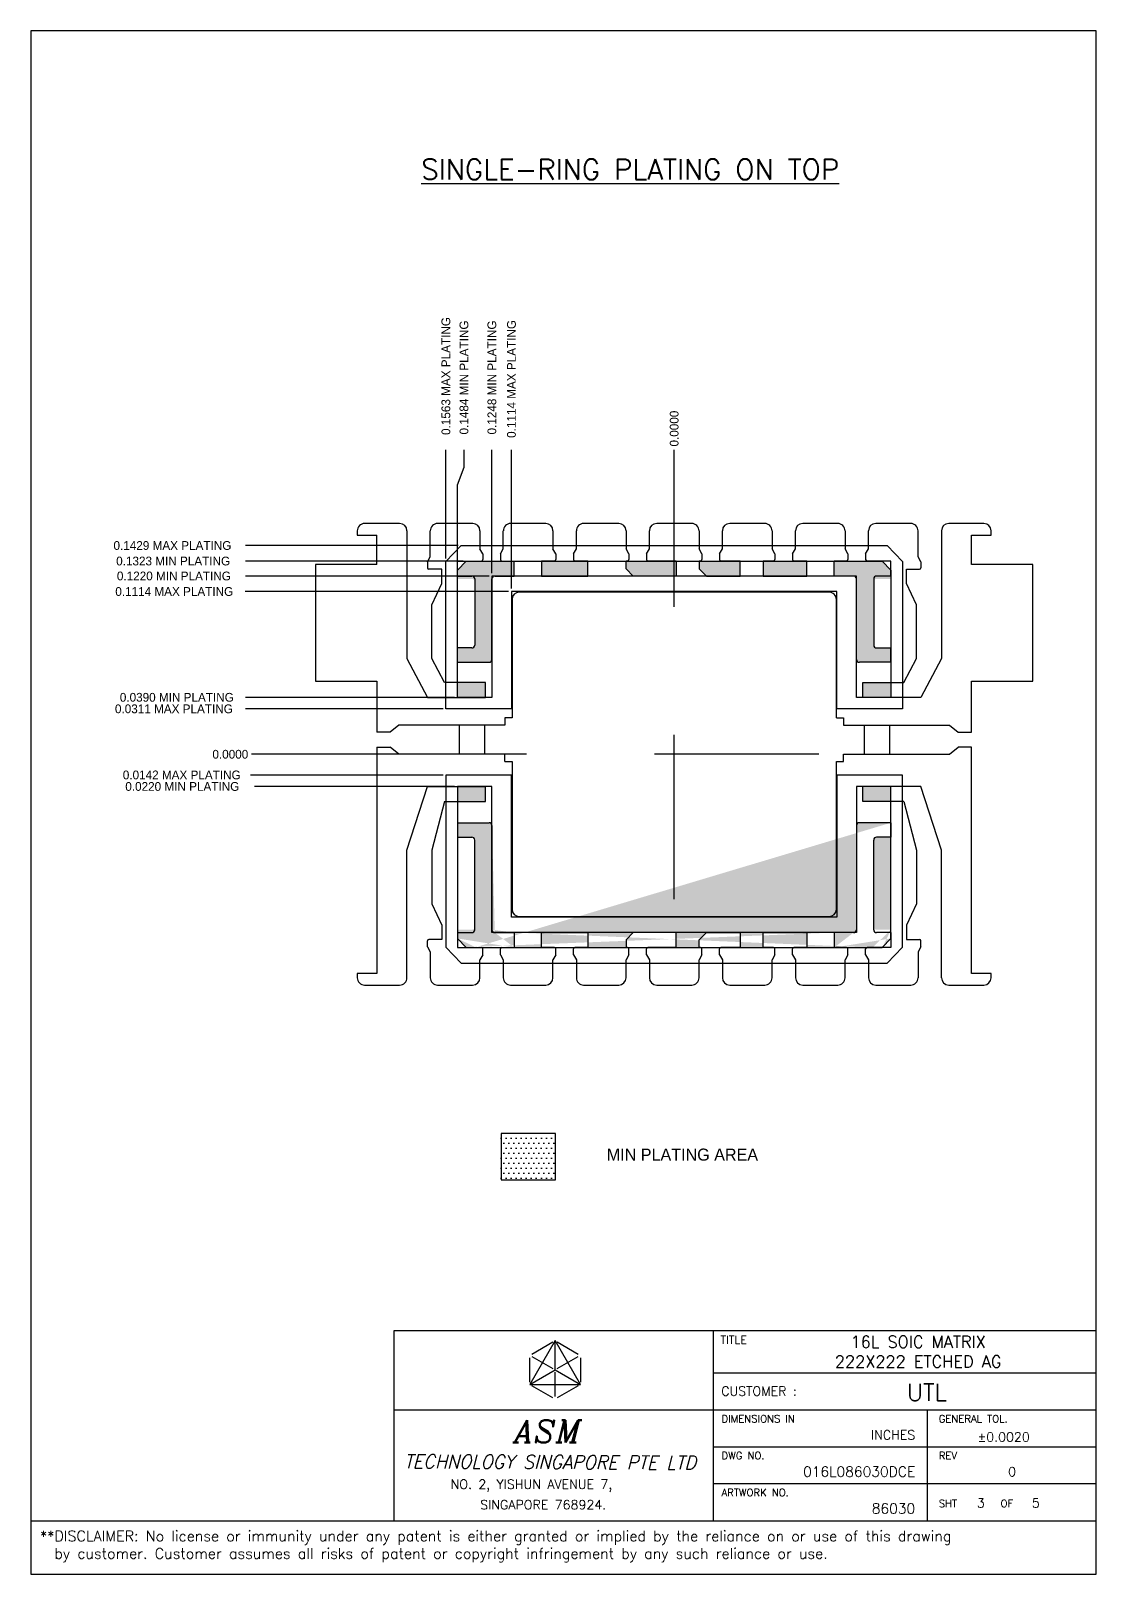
# Model space of a CAD drawing. Header units: inches. Extents: x -27000.02 to -26991.58, y 17307.58 to 17312.32.
# Drawn here: x -26995.653 to -26994.923, y 17311.266 to 17312.322 of the extents above; entities that cross this region are included whole.
import ezdxf
from ezdxf.enums import TextEntityAlignment as Align

# ---------------------------------------------------------------- set-up
doc = ezdxf.new("R2010")
doc.units = ezdxf.units.IN
doc.header["$MEASUREMENT"] = 0
doc.linetypes.add('CENTER', pattern=[2, 1.25, -0.25, 0.25, -0.25])
doc.linetypes.add('DASHED', pattern=[0.75, 0.5, -0.25])
for name, color, linetype in [('1', 7, 'Continuous'), ('1D', 4, 'Continuous'), ('3D', 4, 'Continuous')]:
    doc.layers.add(name, color=color, linetype=linetype)
doc.styles.add('ABC', font='ITALIC')
doc.styles.add('SIMPLEX', font='SIMPLEX')

msp = doc.modelspace()

# ---------------------------------------------------------------- hatches: boundary and pattern name
at = {"layer": '3D'}
h = msp.add_hatch(dxfattribs=at)
h.set_pattern_fill('DOTS', color=256, scale=0.05500000000000001, style=0)
h.set_pattern_definition([(0, (-26995.21234567423, 17311.82718686062), (0.00171875, 0.0034375), [0, -0.0034375])])
edge = h.paths.add_edge_path()
edge.add_line((-26995.3607689097, 17311.94726419673), (-26995.36077079704, 17311.95325623734))
edge.add_line((-26995.36077079704, 17311.95325623734), (-26995.3549913223, 17311.95924827795))
edge.add_line((-26995.3549913223, 17311.95924827795), (-26995.32187324736, 17311.95924827795))
edge.add_line((-26995.32187324736, 17311.95924827795), (-26995.32187324736, 17311.94923252992))
edge.add_line((-26995.32187324736, 17311.94923252992), (-26995.33517835852, 17311.94923252992))
edge.add_arc((-26995.33517835852, 17311.94726402598), 0.001968503936950583, 90, 180)
edge.add_line((-26995.33714686246, 17311.94726402598), (-26995.33714686246, 17311.89214691567))
edge.add_arc((-26995.33911536639, 17311.89214691567), 0.001968503936950583, -90, 0, ccw=False)
edge.add_line((-26995.33911536639, 17311.89017841173), (-26995.3607689097, 17311.89017841173))
edge.add_line((-26995.3607689097, 17311.89017841173), (-26995.3607689097, 17311.90002093142))
edge.add_line((-26995.3607689097, 17311.90002093142), (-26995.35092639002, 17311.90002093142))
edge.add_arc((-26995.35092639002, 17311.90198943536), 0.001968503936950583, 270, 360)
edge.add_line((-26995.34895788608, 17311.90198943536), (-26995.34895788608, 17311.94529569279))
edge.add_arc((-26995.35092639002, 17311.94529569279), 0.001968503936950583, 0, 90)
edge.add_line((-26995.35092639002, 17311.94726419673), (-26995.3607689097, 17311.94726419673))
h.paths.add_polyline_path([(-26995.06392055143, 17311.87639945905), (-26995.06392055143, 17311.86616323858), (-26995.08321000267, 17311.86616323858), (-26995.08321000267, 17311.87639945905)])
edge = h.paths.add_edge_path()
edge.add_line((-26995.06970002617, 17311.95924827795), (-26995.06391866409, 17311.95325428058))
edge.add_line((-26995.06391866409, 17311.95325428058), (-26995.06391866409, 17311.94726419673))
edge.add_line((-26995.06391866409, 17311.94726419673), (-26995.07376118377, 17311.94726419673))
edge.add_arc((-26995.07376118377, 17311.94529569279), 0.001968503936950583, 90, 180)
edge.add_line((-26995.07572968771, 17311.94529569279), (-26995.07572968771, 17311.90198943536))
edge.add_arc((-26995.07376118377, 17311.90198943536), 0.001968503936950583, 180, 270)
edge.add_line((-26995.07376118377, 17311.90002093142), (-26995.06391866409, 17311.90002093142))
edge.add_line((-26995.06391866409, 17311.90002093142), (-26995.06391866409, 17311.89017841173))
edge.add_line((-26995.06391866409, 17311.89017841173), (-26995.08557220739, 17311.89017841173))
edge.add_arc((-26995.08557220739, 17311.89214691567), 0.001968503936950583, 180, 270, ccw=False)
edge.add_line((-26995.08754071133, 17311.89214691567), (-26995.08754071133, 17311.94726402598))
edge.add_arc((-26995.08950921527, 17311.94726402598), 0.001968503936950583, 0, 90)
edge.add_line((-26995.08950921527, 17311.94923252992), (-26995.10281432643, 17311.94923252992))
edge.add_line((-26995.10281432643, 17311.94923252992), (-26995.10281432643, 17311.95946875039))
edge.add_line((-26995.10281432643, 17311.95946875039), (-26995.07748097472, 17311.95946875039))
edge.add_arc((-26995.07635369722, 17311.96224040393), 0.002992125984746963, 247.8676084654417, 270)
edge.add_line((-26995.07635369722, 17311.95924827795), (-26995.06970002617, 17311.95924827795))
h.paths.add_polyline_path([(-26995.15132992528, 17311.95946875039), (-26995.12147165834, 17311.95946875039), (-26995.12147165834, 17311.94923252992), (-26995.15132992528, 17311.94923252992)])
h.paths.add_polyline_path([(-26995.19534567333, 17311.95946875039), (-26995.16707795756, 17311.95946875039), (-26995.16707795756, 17311.94923252992), (-26995.19034567332, 17311.94923252992), (-26995.19534567332, 17311.95423252992)])
h.paths.add_polyline_path([(-26995.24534567333, 17311.95946875039), (-26995.21109370482, 17311.95946875039), (-26995.21109370482, 17311.94923252992), (-26995.24034567333, 17311.94923252992), (-26995.24534567333, 17311.95423252992)])
h.paths.add_polyline_path([(-26995.30321968985, 17311.95946875039), (-26995.27147165837, 17311.95946875039), (-26995.27147165837, 17311.94923252992), (-26995.30321968984, 17311.94923252992)])
h.paths.add_polyline_path([(-26995.36077079704, 17311.86616323858), (-26995.36077079704, 17311.87639945905), (-26995.34147757112, 17311.87639945905), (-26995.34147757112, 17311.86616323858)])
h.paths.add_polyline_path([(-26995.06392055143, 17311.79490282655), (-26995.06392055143, 17311.80513904702), (-26995.08321000267, 17311.80513904702), (-26995.08321000267, 17311.79490282655)])
h.paths.add_polyline_path([(-26995.15132992528, 17311.69490497086), (-26995.12147165834, 17311.69490497086), (-26995.12147165834, 17311.70514119133), (-26995.15132992528, 17311.70514119133)], flags=17)
h.paths.add_polyline_path([(-26995.19534567333, 17311.69490497086), (-26995.16707795756, 17311.69490497086), (-26995.16707795756, 17311.70514119133), (-26995.19034567332, 17311.70514119133), (-26995.19534567332, 17311.70014119133)], flags=17)
h.paths.add_polyline_path([(-26995.24534567333, 17311.69490497086), (-26995.21109370482, 17311.69490497086), (-26995.21109370482, 17311.70514119133), (-26995.24034567333, 17311.70514119133), (-26995.24534567333, 17311.70014119133)], flags=17)
h.paths.add_polyline_path([(-26995.30321968984, 17311.69490497086), (-26995.27147165837, 17311.69490497086), (-26995.27147165837, 17311.70514119133), (-26995.30321968984, 17311.70514119133)], flags=17)
h.paths.add_polyline_path([(-26995.36077079704, 17311.80513904702), (-26995.36077079704, 17311.79490282655), (-26995.34147757112, 17311.79490282655), (-26995.34147757112, 17311.80513904702)])
edge = h.paths.add_edge_path()
edge.add_line((-26995.06392055143, 17311.77049394724), (-26995.06392055143, 17311.78033646692))
edge.add_line((-26995.06392055143, 17311.70111748391), (-26995.06392055143, 17311.70710952452))
edge.add_line((-26995.06970002616, 17311.6951254433), (-26995.06392055143, 17311.70111748391))
edge.add_line((-26995.10281432643, 17311.69490497086), (-26995.07748097471, 17311.69490497086))
edge.add_line((-26995.34720659908, 17311.69490497086), (-26995.32187324736, 17311.69490497086))
edge.add_line((-26995.36077079704, 17311.70111748391), (-26995.35499132231, 17311.6951254433))
edge.add_line((-26995.10281432643, 17311.70514119133), (-26995.10281432643, 17311.69490497086))
edge.add_line((-26995.08950921527, 17311.70514119133), (-26995.10281432643, 17311.70514119133))
edge.add_arc((-26995.08950921527, 17311.70710969527), 0.001968503936950583, 270, 360)
edge.add_line((-26995.08754071133, 17311.77836796299), (-26995.08754071133, 17311.70710969527))
edge.add_arc((-26995.08557220739, 17311.77836796299), 0.001968503936950583, 90, 180)
edge.add_line((-26995.06391866409, 17311.78033646692), (-26995.08557220739, 17311.78033646692))
edge.add_line((-26995.07376118377, 17311.77049394724), (-26995.06391866409, 17311.77049394724))
edge.add_arc((-26995.07376118377, 17311.7685254433), 0.001968503936950583, 90, 180)
edge.add_line((-26995.07572968771, 17311.70907802846), (-26995.07572968771, 17311.7685254433))
edge.add_arc((-26995.07376118377, 17311.70907802846), 0.001968503936950583, 180, 270)
edge.add_line((-26995.06391866409, 17311.70710952452), (-26995.07376118377, 17311.70710952452))
edge.add_line((-26995.07635369722, 17311.6951254433), (-26995.06970002616, 17311.6951254433))
edge.add_arc((-26995.07635369722, 17311.69213331732), 0.002992125984746963, 90, 112.1323913792527)
edge.add_line((-26995.32187324736, 17311.70514119133), (-26995.32187324736, 17311.69490497086))
edge.add_line((-26995.33517835852, 17311.70514119133), (-26995.32187324736, 17311.70514119133))
edge.add_arc((-26995.33517835852, 17311.70710969527), 0.001968503936950583, 180, 270)
edge.add_line((-26995.33714686246, 17311.77836796299), (-26995.33714686246, 17311.70710969527))
edge.add_arc((-26995.33911536639, 17311.77836796299), 0.001968503936950583, 0, 90)
edge.add_line((-26995.3607689097, 17311.78033646692), (-26995.33911536639, 17311.78033646692))
edge.add_line((-26995.3607689097, 17311.77049394724), (-26995.3607689097, 17311.78033646692))
edge.add_line((-26995.35092639002, 17311.77049394724), (-26995.3607689097, 17311.77049394724))
edge.add_arc((-26995.35092639002, 17311.7685254433), 0.001968503936950583, 0, 90)
edge.add_line((-26995.34895788608, 17311.70907802846), (-26995.34895788608, 17311.7685254433))
edge.add_arc((-26995.35092639002, 17311.70907802846), 0.001968503936950583, 270, 360)
edge.add_line((-26995.3607689097, 17311.70710952452), (-26995.35092639002, 17311.70710952452))
edge.add_line((-26995.3607689097, 17311.70111552715), (-26995.3607689097, 17311.70710952452))
edge.add_line((-26995.34833387657, 17311.6951254433), (-26995.35499132231, 17311.6951254433))
edge.add_arc((-26995.34833387657, 17311.69213331732), 0.002992125984746963, 67.86760868527736, 90)
h = msp.add_hatch(dxfattribs=at)
h.set_pattern_fill('DOTS', color=256, scale=0.05500000000000001, style=0)
h.set_pattern_definition([(0, (-26997.99659377425, 17309.62912279919), (0.00171875, 0.0034375), [0, -0.0034375])])
h.paths.add_polyline_path([(-26995.33082502111, 17311.53590313797), (-26995.29363392414, 17311.53590313797), (-26995.29363392414, 17311.56751178618), (-26995.33082502111, 17311.56751178618)])

# ---------------------------------------------------------------- linework, layer by layer
at = {"layer": '1'}
for p, q in [((-26995.40034175059, 17311.98518686065), (-26995.42434567336, 17311.98518686065)), ((-26995.35034174941, 17311.98518686065), (-26995.37434174941, 17311.98518686632)), ((-26995.30034567216, 17311.98518686065), (-26995.3243417494, 17311.98518686632)), ((-26995.25034567215, 17311.98518686065), (-26995.27434567215, 17311.98518686632)), ((-26995.20034567362, 17311.98518686632), (-26995.22434567362, 17311.9851868649)), ((-26995.1503456745, 17311.98518686632), (-26995.17434567451, 17311.98518686065)), ((-26995.10034582439, 17311.98518686632), (-26995.1243456745, 17311.98518686065)), ((-26995.05034567448, 17311.98518686632), (-26995.07434582439, 17311.98518686065)), ((-26995.0003456733, 17311.98518686065), (-26995.0243456733, 17311.98518686065)), ((-26995.42934567336, 17311.98018686065), (-26995.42934567336, 17311.97718686065)), ((-26995.42934567336, 17311.97718686065), (-26995.41584567336, 17311.97718686065)), ((-26995.41584567336, 17311.95718686059), (-26995.41584567336, 17311.97718686065)), ((-26995.39534175059, 17311.98018686065), (-26995.39534175059, 17311.89271554197)), ((-26995.37934175059, 17311.96243253076), (-26995.37934175059, 17311.98018686632)), ((-26995.34534567334, 17311.98018686065), (-26995.34534567334, 17311.96796875038)), ((-26995.32934567334, 17311.96796875039), (-26995.32934567334, 17311.98018686632)), ((-26995.29534567334, 17311.98018686065), (-26995.29534567334, 17311.96796875038)), ((-26995.27934567334, 17311.96796875039), (-26995.27934567334, 17311.98018686632)), ((-26995.24534567333, 17311.98018686065), (-26995.24534567333, 17311.96796875038)), ((-26995.22934567333, 17311.96796875039), (-26995.22934567333, 17311.98018686632)), ((-26995.19534567333, 17311.98018686065), (-26995.19534567333, 17311.96796875038)), ((-26995.17934567332, 17311.96796875039), (-26995.17934567332, 17311.98018686632)), ((-26995.14534567332, 17311.98018686065), (-26995.14534567332, 17311.96796875038)), ((-26995.12934567332, 17311.96796875039), (-26995.12934567332, 17311.98018686632)), ((-26995.09534567332, 17311.98018686065), (-26995.09534567332, 17311.96796875038)), ((-26995.07934567331, 17311.96796875039), (-26995.07934567331, 17311.98018686632)), ((-26995.04534959787, 17311.96243253074), (-26995.04534959788, 17311.98018686632)), ((-26995.02934959788, 17311.98018686065), (-26995.02934959787, 17311.89271554197)), ((-26995.0088456733, 17311.97718686065), (-26994.99534567329, 17311.97718686065)), ((-26995.0088456733, 17311.95718686059), (-26995.0088456733, 17311.97718686065)), ((-26994.99534567329, 17311.97718686065), (-26994.99534567329, 17311.98018686065)), ((-26995.38131025453, 17311.9589103463), (-26995.37934175059, 17311.96243253074)), ((-26995.3433771694, 17311.96444656593), (-26995.34534567334, 17311.96796875038)), ((-26995.3433771694, 17311.96444656593), (-26995.3433771694, 17311.96045733307)), ((-26995.33131417727, 17311.96444656594), (-26995.32934567334, 17311.96796875039)), ((-26995.33131417727, 17311.96444656594), (-26995.33131417727, 17311.96045733307)), ((-26995.2933771694, 17311.96444656593), (-26995.29534567334, 17311.96796875038)), ((-26995.2933771694, 17311.96444656593), (-26995.2933771694, 17311.96045733307)), ((-26995.28131417727, 17311.96444656594), (-26995.27934567334, 17311.96796875039)), ((-26995.28131417727, 17311.96444656594), (-26995.28131417727, 17311.96045733307)), ((-26995.24337716939, 17311.96444656593), (-26995.24534567333, 17311.96796875038)), ((-26995.24337716939, 17311.96444656593), (-26995.24337716939, 17311.96045733307)), ((-26995.23131417726, 17311.96444656594), (-26995.22934567333, 17311.96796875039)), ((-26995.23131417726, 17311.96444656594), (-26995.23131417727, 17311.96045733307)), ((-26995.19337716939, 17311.96444656593), (-26995.19534567333, 17311.96796875038)), ((-26995.19337716939, 17311.96444656593), (-26995.19337716939, 17311.96045733307)), ((-26995.18131417726, 17311.96444656594), (-26995.17934567332, 17311.96796875039)), ((-26995.18131417726, 17311.96444656594), (-26995.18131417726, 17311.96045733307)), ((-26995.14337716938, 17311.96444656593), (-26995.14534567332, 17311.96796875038)), ((-26995.14337716938, 17311.96444656593), (-26995.14337716938, 17311.96045733307)), ((-26995.13131417725, 17311.96444656594), (-26995.12934567332, 17311.96796875039)), ((-26995.13131417725, 17311.96444656594), (-26995.13131417726, 17311.96045733307)), ((-26995.09337716937, 17311.96444656593), (-26995.09534567332, 17311.96796875038)), ((-26995.09337716937, 17311.96444656593), (-26995.09337716937, 17311.96045733307)), ((-26995.08131417725, 17311.96444656594), (-26995.07934567331, 17311.96796875039)), ((-26995.08131417725, 17311.96444656594), (-26995.08131417725, 17311.96045733307)), ((-26995.04338109394, 17311.9589103463), (-26995.04534959787, 17311.96243253074)), ((-26995.41584567336, 17311.95718686059), (-26995.4578456876, 17311.95718686059)), ((-26995.4578456876, 17311.95718686059), (-26995.4578456876, 17311.87718686059)), ((-26995.38131025453, 17311.9589103463), (-26995.38131025454, 17311.95492111341)), ((-26995.37146969694, 17311.95393686145), (-26995.38032600256, 17311.95393686145)), ((-26995.37146969694, 17311.94408947477), (-26995.37146969694, 17311.95393686062)), ((-26995.36077087108, 17311.94923686062), (-26995.36077087109, 17311.9594730811)), ((-26995.36077087109, 17311.95947308109), (-26995.3443614232, 17311.9594730811)), ((-26995.33032992714, 17311.9594730811), (-26995.32187702204, 17311.9594730811)), ((-26995.32187324737, 17311.94923686063), (-26995.32187324737, 17311.9594730811)), ((-26995.30321968985, 17311.9594730811), (-26995.30321968985, 17311.94923686063)), ((-26995.29436142137, 17311.9594730811), (-26995.30321968985, 17311.9594730811)), ((-26995.27147165837, 17311.9594730811), (-26995.28032992531, 17311.9594730811)), ((-26995.27147165837, 17311.94923686063), (-26995.27147165837, 17311.9594730811)), ((-26995.24534567333, 17311.95423686062), (-26995.24534567333, 17311.9594730811)), ((-26995.24436142136, 17311.9594730811), (-26995.24534567333, 17311.9594730811)), ((-26995.24034567333, 17311.94923686063), (-26995.24534567333, 17311.95423686062)), ((-26995.21109370482, 17311.9594730811), (-26995.2303299253, 17311.9594730811)), ((-26995.21109370482, 17311.9594730811), (-26995.21109370482, 17311.94923686063)), ((-26995.19534567333, 17311.9594730811), (-26995.19534567333, 17311.95423686062)), ((-26995.19436142135, 17311.9594730811), (-26995.19534567333, 17311.9594730811)), ((-26995.19534567333, 17311.95423686062), (-26995.19034567333, 17311.94923686063)), ((-26995.16707795757, 17311.9594730811), (-26995.18032992529, 17311.9594730811)), ((-26995.16707795757, 17311.94923686063), (-26995.16707795757, 17311.9594730811)), ((-26995.15132992529, 17311.9594730811), (-26995.15132992529, 17311.94923686063)), ((-26995.14436142134, 17311.9594730811), (-26995.15132992529, 17311.9594730811)), ((-26995.12147165833, 17311.9594730811), (-26995.13032992528, 17311.9594730811)), ((-26995.12147165835, 17311.94923686063), (-26995.12147165835, 17311.9594730811)), ((-26995.10281432643, 17311.94923686063), (-26995.10281432643, 17311.9594730811)), ((-26995.09436142133, 17311.9594730811), (-26995.10281432643, 17311.9594730811)), ((-26995.06392047738, 17311.95947308109), (-26995.08032992527, 17311.9594730811)), ((-26995.06392047738, 17311.94923686063), (-26995.06392047738, 17311.95947308109)), ((-26995.05322165153, 17311.94408947477), (-26995.05322165153, 17311.95393686062)), ((-26995.05322165153, 17311.95393686145), (-26995.04436534591, 17311.95393686145)), ((-26995.04338109394, 17311.9589103463), (-26995.04338109393, 17311.95492111341)), ((-26994.96684565914, 17311.95718686059), (-26995.00884567338, 17311.95718686059)), ((-26994.96684565914, 17311.87718686059), (-26994.96684565914, 17311.95718686059)), ((-26995.37834371269, 17311.92954829122), (-26995.37146969694, 17311.94408947477)), ((-26995.36077087108, 17311.94923686062), (-26995.35092638608, 17311.94923686062)), ((-26995.34895788608, 17311.94726836062), (-26995.34895788608, 17311.90198536456)), ((-26995.33714567423, 17311.89215536456), (-26995.33714567423, 17311.94726835669)), ((-26995.33517717029, 17311.94923686063), (-26995.32187324737, 17311.94923686063)), ((-26995.30321968985, 17311.94923686063), (-26995.27147165837, 17311.94923686063)), ((-26995.21109370482, 17311.94923686063), (-26995.24034567333, 17311.94923686063)), ((-26995.19034567333, 17311.94923686063), (-26995.16707795757, 17311.94923686063)), ((-26995.15132992529, 17311.94923686063), (-26995.12147165835, 17311.94923686063)), ((-26995.08951417817, 17311.94923686063), (-26995.10281432643, 17311.94923686063)), ((-26995.08754567423, 17311.89215536456), (-26995.08754567423, 17311.94726835669)), ((-26995.07572968771, 17311.94726836063), (-26995.07572968771, 17311.90198536456)), ((-26995.07572968771, 17311.94726836063), (-26995.07572968771, 17311.90198536456)), ((-26995.06392047738, 17311.94923686063), (-26995.0737611877, 17311.94923686063)), ((-26995.04634763578, 17311.92954829122), (-26995.05322165153, 17311.94408947477)), ((-26995.37834371269, 17311.89271554197), (-26995.37834371269, 17311.92954829122)), ((-26995.04634763578, 17311.89271554197), (-26995.04634763578, 17311.92954829122)), ((-26995.35092639002, 17311.90001686063), (-26995.3607708711, 17311.90001686063)), ((-26995.3607708711, 17311.89018686062), (-26995.3607708711, 17311.90001686063)), ((-26995.07376118378, 17311.90001686063), (-26995.06392047738, 17311.90001686063)), ((-26995.06392047738, 17311.89018686062), (-26995.06392047738, 17311.90001686063)), ((-26995.39534175059, 17311.89271554197), (-26995.38125243077, 17311.86616323858)), ((-26995.36966657217, 17311.87639945905), (-26995.37834371269, 17311.89271554197)), ((-26995.3607708711, 17311.89018686062), (-26995.33911417817, 17311.89018686062)), ((-26995.06391866409, 17311.89018686062), (-26995.0855771703, 17311.89018686062)), ((-26995.0550247763, 17311.87639945905), (-26995.04634763578, 17311.89271554197)), ((-26995.02934959787, 17311.89271554197), (-26995.0434389177, 17311.86616323858)), ((-26995.4578456876, 17311.87718686059), (-26995.41584567336, 17311.87718686059)), ((-26995.41584567336, 17311.87718686059), (-26995.41584567336, 17311.84231284488)), ((-26995.00884567511, 17311.84231284488), (-26995.00884567338, 17311.87718686059)), ((-26995.00884567338, 17311.87718686059), (-26994.96684565914, 17311.87718686059)), ((-26995.34147757112, 17311.87639945905), (-26995.36966657217, 17311.87639945905)), ((-26995.34147757112, 17311.86616323858), (-26995.34147757112, 17311.87639945905)), ((-26995.08321377735, 17311.86616323858), (-26995.08321377735, 17311.87639945905)), ((-26995.08321377735, 17311.87639945905), (-26995.0550247763, 17311.87639945905)), ((-26995.38125243077, 17311.86616323858), (-26995.34147757112, 17311.86616323858)), ((-26995.0434389177, 17311.86616323858), (-26995.08321377735, 17311.86616323858)), ((-26995.4008771703, 17311.84718686062), (-26995.40686142227, 17311.84231284488)), ((-26995.3283673349, 17311.84718686062), (-26995.4008771703, 17311.84718686062)), ((-26995.3283673349, 17311.85218686063), (-26995.3283673349, 17311.84718686062)), ((-26995.10132009081, 17311.85218686063), (-26995.0963200908, 17311.85218686063)), ((-26995.0963200908, 17311.85218686063), (-26995.0963200908, 17311.84718686062)), ((-26995.0963200908, 17311.84718686062), (-26995.02381417817, 17311.84718686062)), ((-26995.02381417817, 17311.84718686062), (-26995.0178299262, 17311.84231284488)), ((-26995.40686142227, 17311.84231284488), (-26995.41584567336, 17311.84231284488)), ((-26995.40686142227, 17311.84231284488), (-26995.41584567336, 17311.84231284488)), ((-26995.0178299262, 17311.84231284488), (-26995.00884567511, 17311.84231284488)), ((-26995.0178299262, 17311.84231284488), (-26995.00884567511, 17311.84231284488)), ((-26995.41584567336, 17311.83206087637), (-26995.41584567336, 17311.6771868606)), ((-26995.41584567336, 17311.83206087637), (-26995.40686142227, 17311.83206087637)), ((-26995.41584567336, 17311.83206087637), (-26995.40686142227, 17311.83206087637)), ((-26995.4008771703, 17311.82718686062), (-26995.40686142227, 17311.83206087637)), ((-26995.3283673349, 17311.82718686062), (-26995.4008771703, 17311.82718686062)), ((-26995.3283673349, 17311.82218686062), (-26995.3283673349, 17311.82718686062)), ((-26995.0963200908, 17311.82218686062), (-26995.0963200908, 17311.82718686062)), ((-26995.0963200908, 17311.82718686062), (-26995.02381417817, 17311.82718686062)), ((-26995.02381417817, 17311.82718686062), (-26995.0178299262, 17311.83206087637)), ((-26995.00884567511, 17311.83206087637), (-26995.0178299262, 17311.83206087637)), ((-26995.00884567511, 17311.83206087637), (-26995.0178299262, 17311.83206087637)), ((-26995.0088456733, 17311.6771868606), (-26995.00884567511, 17311.83206087637)), ((-26995.10132009081, 17311.82218686062), (-26995.0963200908, 17311.82218686062)), ((-26995.39534175059, 17311.76166982824), (-26995.3812569139, 17311.80513686062)), ((-26995.3812569139, 17311.80513686062), (-26995.34147757112, 17311.80513686062)), ((-26995.34147757111, 17311.79490686062), (-26995.34147757112, 17311.80513686062)), ((-26995.04343443456, 17311.80513686062), (-26995.08321377734, 17311.80513686062)), ((-26995.08321377735, 17311.79490686062), (-26995.08321377734, 17311.80513686062)), ((-26995.02934959787, 17311.76166982824), (-26995.04343443456, 17311.80513686062)), ((-26995.3696692939, 17311.79490686062), (-26995.37834371269, 17311.76167264114)), ((-26995.3696692939, 17311.79490686062), (-26995.34147757111, 17311.79490686062)), ((-26995.05502205456, 17311.79490686062), (-26995.08321377735, 17311.79490686062)), ((-26995.05502205456, 17311.79490686062), (-26995.04634763578, 17311.76167264114)), ((-26995.36077268437, 17311.78033686063), (-26995.33911417424, 17311.78033686063)), ((-26995.36077268437, 17311.78033686063), (-26995.36077268437, 17311.77048686062)), ((-26995.33714567423, 17311.77836836062), (-26995.33714567423, 17311.70710536456)), ((-26995.08754567423, 17311.77836836062), (-26995.08754567423, 17311.70710536456)), ((-26995.06391866409, 17311.78033686063), (-26995.08557717423, 17311.78033686063)), ((-26995.06391866409, 17311.78033686063), (-26995.06391866409, 17311.77048686062)), ((-26995.39534175059, 17311.6741868606), (-26995.39534175059, 17311.76166982824)), ((-26995.37834371269, 17311.76167264114), (-26995.37834371269, 17311.72482543003)), ((-26995.36077268437, 17311.77048686062), (-26995.35092638608, 17311.77048686062)), ((-26995.34895788608, 17311.70710536063), (-26995.34895788608, 17311.76851836062)), ((-26995.07572968771, 17311.70710536062), (-26995.07572968772, 17311.76851836062)), ((-26995.06391866409, 17311.77048686062), (-26995.07376118772, 17311.77048686062)), ((-26995.04634763578, 17311.76167264114), (-26995.04634763578, 17311.72482543003)), ((-26995.02934959788, 17311.6741868606), (-26995.02934959787, 17311.76166982824)), ((-26995.37834371269, 17311.72482543003), (-26995.37146969694, 17311.71028424648)), ((-26995.04634763578, 17311.72482543003), (-26995.05322165153, 17311.71028424648)), ((-26995.37146969694, 17311.71028424648), (-26995.37146969694, 17311.70043686062)), ((-26995.05322165153, 17311.71028424648), (-26995.05322165153, 17311.70043686062)), ((-26995.38131025453, 17311.69546337495), (-26995.38131025454, 17311.69945260783)), ((-26995.37146969694, 17311.7004368598), (-26995.38032600256, 17311.7004368598)), ((-26995.36077087108, 17311.70513686063), (-26995.36077087109, 17311.69490064015)), ((-26995.36077087108, 17311.70513686063), (-26995.35092638608, 17311.70513686063)), ((-26995.33517717029, 17311.70513686062), (-26995.32187324737, 17311.70513686062)), ((-26995.32187324737, 17311.70513686062), (-26995.32187324737, 17311.69490064015)), ((-26995.30321968985, 17311.69490064015), (-26995.30321968985, 17311.70513686062)), ((-26995.30321968985, 17311.70513686062), (-26995.27147165837, 17311.70513686062)), ((-26995.27147165837, 17311.70513686062), (-26995.27147165837, 17311.69490064015)), ((-26995.24034567333, 17311.70513686062), (-26995.24534567333, 17311.70013686063)), ((-26995.24534567333, 17311.70013686063), (-26995.24534567333, 17311.69490064015)), ((-26995.21109370482, 17311.70513686062), (-26995.24034567333, 17311.70513686062)), ((-26995.21109370482, 17311.69490064015), (-26995.21109370482, 17311.70513686062)), ((-26995.19534567333, 17311.70013686063), (-26995.19034567333, 17311.70513686062)), ((-26995.19534567333, 17311.69490064015), (-26995.19534567333, 17311.70013686063)), ((-26995.19034567333, 17311.70513686062), (-26995.16707795757, 17311.70513686062)), ((-26995.16707795757, 17311.70513686062), (-26995.16707795757, 17311.69490064015)), ((-26995.15132992529, 17311.69490064015), (-26995.15132992529, 17311.70513686062)), ((-26995.15132992529, 17311.70513686062), (-26995.12147165835, 17311.70513686062)), ((-26995.12147165835, 17311.70513686062), (-26995.12147165835, 17311.69490064015)), ((-26995.08951417817, 17311.70513686062), (-26995.10281432643, 17311.70513686062)), ((-26995.10281432643, 17311.70513686062), (-26995.10281432643, 17311.69490064015)), ((-26995.06392047738, 17311.70513686062), (-26995.0737611877, 17311.70513686062)), ((-26995.06392047738, 17311.70513686062), (-26995.06392047738, 17311.69490064016)), ((-26995.05322165153, 17311.7004368598), (-26995.04436534591, 17311.7004368598)), ((-26995.04338109394, 17311.69546337495), (-26995.04338109393, 17311.69945260783)), ((-26995.38131025453, 17311.69546337495), (-26995.37934175059, 17311.69194119051)), ((-26995.37934175059, 17311.69194119049), (-26995.37934175059, 17311.67418685493)), ((-26995.36077087109, 17311.69490064016), (-26995.3443614232, 17311.69490064015)), ((-26995.3433771694, 17311.68992715532), (-26995.34534567334, 17311.68640497086)), ((-26995.3433771694, 17311.68992715532), (-26995.3433771694, 17311.69391638818)), ((-26995.33131417727, 17311.6899271553), (-26995.33131417727, 17311.69391638818)), ((-26995.33131417727, 17311.6899271553), (-26995.32934567334, 17311.68640497086)), ((-26995.33032992714, 17311.69490064015), (-26995.32187702204, 17311.69490064015)), ((-26995.29436142137, 17311.69490064015), (-26995.30321968985, 17311.69490064015)), ((-26995.2933771694, 17311.68992715532), (-26995.29534567334, 17311.68640497086)), ((-26995.2933771694, 17311.68992715532), (-26995.2933771694, 17311.69391638818)), ((-26995.28131417727, 17311.6899271553), (-26995.28131417727, 17311.69391638818)), ((-26995.28131417727, 17311.6899271553), (-26995.27934567334, 17311.68640497086)), ((-26995.27147165837, 17311.69490064015), (-26995.28032992531, 17311.69490064015)), ((-26995.24436142136, 17311.69490064015), (-26995.24534567333, 17311.69490064015)), ((-26995.24337716939, 17311.68992715532), (-26995.24534567333, 17311.68640497086)), ((-26995.24337716939, 17311.68992715532), (-26995.24337716939, 17311.69391638818)), ((-26995.23131417726, 17311.6899271553), (-26995.23131417727, 17311.69391638818)), ((-26995.23131417726, 17311.6899271553), (-26995.22934567333, 17311.68640497086)), ((-26995.21109370482, 17311.69490064015), (-26995.2303299253, 17311.69490064015)), ((-26995.19436142135, 17311.69490064015), (-26995.19534567333, 17311.69490064015)), ((-26995.19337716939, 17311.68992715532), (-26995.19534567333, 17311.68640497086)), ((-26995.19337716939, 17311.68992715532), (-26995.19337716939, 17311.69391638818)), ((-26995.18131417726, 17311.6899271553), (-26995.18131417726, 17311.69391638818)), ((-26995.18131417726, 17311.6899271553), (-26995.17934567332, 17311.68640497086)), ((-26995.16707795757, 17311.69490064015), (-26995.18032992529, 17311.69490064015)), ((-26995.14436142134, 17311.69490064015), (-26995.15132992529, 17311.69490064015)), ((-26995.14337716938, 17311.68992715532), (-26995.14534567332, 17311.68640497086)), ((-26995.14337716938, 17311.68992715532), (-26995.14337716938, 17311.69391638818)), ((-26995.13131417725, 17311.6899271553), (-26995.13131417726, 17311.69391638818)), ((-26995.13131417725, 17311.6899271553), (-26995.12934567332, 17311.68640497086)), ((-26995.12147165833, 17311.69490064015), (-26995.13032992528, 17311.69490064015)), ((-26995.09436142133, 17311.69490064015), (-26995.10281432643, 17311.69490064015)), ((-26995.09337716937, 17311.68992715532), (-26995.09534567332, 17311.68640497086)), ((-26995.09337716937, 17311.68992715532), (-26995.09337716937, 17311.69391638818)), ((-26995.08131417725, 17311.6899271553), (-26995.08131417725, 17311.69391638818)), ((-26995.08131417725, 17311.6899271553), (-26995.07934567331, 17311.68640497086)), ((-26995.06392047738, 17311.69490064016), (-26995.08032992527, 17311.69490064015)), ((-26995.04338109394, 17311.69546337495), (-26995.04534959787, 17311.69194119051)), ((-26995.04534959787, 17311.69194119051), (-26995.04534959788, 17311.67418685493)), ((-26995.42934567336, 17311.6771868606), (-26995.42934567336, 17311.6741868606)), ((-26995.41584567336, 17311.6771868606), (-26995.42934567336, 17311.6771868606)), ((-26995.34534567334, 17311.6741868606), (-26995.34534567334, 17311.68640497086)), ((-26995.32934567334, 17311.68640497086), (-26995.32934567334, 17311.67418685493)), ((-26995.29534567334, 17311.6741868606), (-26995.29534567334, 17311.68640497086)), ((-26995.27934567334, 17311.68640497086), (-26995.27934567334, 17311.67418685493)), ((-26995.24534567333, 17311.6741868606), (-26995.24534567333, 17311.68640497086)), ((-26995.22934567333, 17311.68640497086), (-26995.22934567333, 17311.67418685493)), ((-26995.19534567333, 17311.6741868606), (-26995.19534567333, 17311.68640497086)), ((-26995.17934567332, 17311.68640497086), (-26995.17934567332, 17311.67418685493)), ((-26995.14534567332, 17311.6741868606), (-26995.14534567332, 17311.68640497086)), ((-26995.12934567332, 17311.68640497086), (-26995.12934567332, 17311.67418685493)), ((-26995.09534567332, 17311.6741868606), (-26995.09534567332, 17311.68640497086)), ((-26995.09534567331, 17311.67418685493), (-26995.09534567331, 17311.67878686062)), ((-26995.07934567331, 17311.68640497086), (-26995.07934567331, 17311.67418685493)), ((-26995.07934567331, 17311.67878686062), (-26995.07934567331, 17311.6741868606)), ((-26994.99534567329, 17311.6771868606), (-26995.0088456733, 17311.6771868606)), ((-26994.99534567329, 17311.6741868606), (-26994.99534567329, 17311.6771868606)), ((-26995.42434567336, 17311.6691868606), (-26995.40034175059, 17311.6691868606)), ((-26995.37434174941, 17311.66918685493), (-26995.35034552408, 17311.6691868606)), ((-26995.32434552407, 17311.66918685493), (-26995.30034567216, 17311.6691868606)), ((-26995.27434567216, 17311.66918685492), (-26995.25034567216, 17311.6691868606)), ((-26995.22434567361, 17311.66918685635), (-26995.20034567362, 17311.66918685493)), ((-26995.17434567451, 17311.6691868606), (-26995.1503456745, 17311.66918685493)), ((-26995.1243456745, 17311.6691868606), (-26995.10034567449, 17311.66918685493)), ((-26995.07434567331, 17311.6691868606), (-26995.05034567448, 17311.66918685493)), ((-26995.0243456733, 17311.6691868606), (-26995.0003456733, 17311.6691868606))]:
    msp.add_line(p, q, dxfattribs=at)
for points in [[(-26995.10132009081, 17311.85218686063), (-26995.10132009081, 17311.93321048267, 0.4142135623732883), (-26995.10632009081, 17311.93821048267), (-26995.3183673349, 17311.93821048267, 0.4142135623729039), (-26995.3233673349, 17311.93321048267), (-26995.3233673349, 17311.85218686063), (-26995.3283673349, 17311.85218686063)], [(-26995.3283673349, 17311.82218686062), (-26995.3233673349, 17311.82218686062), (-26995.3233673349, 17311.72116323858, 0.414213562373095), (-26995.3183673349, 17311.71616323858), (-26995.10632009081, 17311.71616323858, 0.414213562373095), (-26995.10132009081, 17311.72116323858), (-26995.10132009081, 17311.82218686062)]]:
    msp.add_lwpolyline(points, format="xyb", dxfattribs=at)
for centre, radius, start, end in [((-26995.42434567336, 17311.98018686065), 0.005000000000783427, 89.99999999458053, 180), ((-26995.40034175059, 17311.98018686065), 0.005, 0, 90), ((-26995.37434175059, 17311.98018686632), 0.005, 89.99998647961093, 180), ((-26995.3503417506, 17311.98018686065), 0.005, 0, 89.99998646871602), ((-26995.32434175058, 17311.98018686632), 0.005, 89.99998646003097, 180), ((-26995.30034567334, 17311.98018686065), 0.005, 0, 89.99998646003097), ((-26995.27434567334, 17311.98018686632), 0.005, 89.99998646003097, 180), ((-26995.25034567334, 17311.98018686065), 0.005, 0, 89.99998646003097), ((-26995.22434567332, 17311.9801868649), 0.005, 90.00000339638262, 180), ((-26995.20034567333, 17311.98018686632), 0.005, 0, 90.00000339638275), ((-26995.17434567332, 17311.98018686065), 0.005, 90.00001353128397, 180), ((-26995.15034567332, 17311.98018686632), 0.005, 0, 90.000013539969), ((-26995.12434567332, 17311.98018686064), 0.005, 90.000013536393, 180), ((-26995.10034582321, 17311.98018686632), 0.005, 0, 90.00001354499672), ((-26995.07434582321, 17311.98018686065), 0.005, 90.00001353996969, 180), ((-26995.05034959788, 17311.98018686632), 0.005, 0, 90.00001352030606), ((-26995.02434959788, 17311.98018686065), 0.005, 90, 180), ((-26995.0003456733, 17311.98018686065), 0.005000000000783427, 0, 90), ((-26995.38032600256, 17311.95492111341), 0.000984251968503937, 180.0000000054195, 270), ((-26995.3443614232, 17311.96045733307), 0.000984251968503937, 270, 359.9999999945805), ((-26995.33032992714, 17311.96045733307), 0.000984251968503937, 180.0000000054195, 270), ((-26995.29436142137, 17311.96045733307), 0.000984251968503937, 270, 359.9999999945805), ((-26995.28032992531, 17311.96045733307), 0.000984251968503937, 180.0000000054195, 270), ((-26995.24436142136, 17311.96045733307), 0.000984251968503937, 270, 359.9999999945805), ((-26995.2303299253, 17311.96045733307), 0.000984251968503937, 180.0000000054195, 270), ((-26995.19436142135, 17311.96045733307), 0.000984251968503937, 270, 359.9999999945805), ((-26995.18032992529, 17311.96045733307), 0.000984251968503937, 180.0000000054195, 270), ((-26995.14436142134, 17311.96045733307), 0.000984251968503937, 270, 359.9999999945805), ((-26995.13032992528, 17311.96045733307), 0.000984251968503937, 180.0000000054195, 270), ((-26995.09436142133, 17311.96045733307), 0.000984251968503937, 270, 359.9999999945805), ((-26995.08032992527, 17311.96045733307), 0.000984251968503937, 180.0000000054195, 270), ((-26995.04436534591, 17311.95492111341), 0.000984251968503937, 270, 359.9999999945805), ((-26995.35092638608, 17311.94726836062), 0.0019685, 0, 90.00000000000001), ((-26995.33517717029, 17311.94726835669), 0.001968503936950583, 90.00000000000001, 180), ((-26995.08951417817, 17311.94726835669), 0.001968503936950583, 0, 90.00000000000001), ((-26995.0737611877, 17311.94726836063), 0.0019685, 90.00000000000001, 180), ((-26995.35092639002, 17311.90198536456), 0.001968503936950583, 270, 0), ((-26995.07376118378, 17311.90198536456), 0.001968503936950583, 180, 270), ((-26995.33911417817, 17311.89215536456), 0.001968503936950583, 270, 0), ((-26995.0855771703, 17311.89215536456), 0.001968503936950583, 180, 270), ((-26995.33911417424, 17311.77836836062), 0.0019685, 0, 90), ((-26995.08557717423, 17311.77836836062), 0.0019685, 90, 180), ((-26995.35092638608, 17311.76851836062), 0.0019685, 2.84947166134189e-09, 89.99999997882242), ((-26995.07376118772, 17311.76851836062), 0.0019685, 90, 180.0000000033986), ((-26995.38032600256, 17311.69945260783), 0.000984251968503937, 90, 179.9999999945805), ((-26995.35092638608, 17311.70710536063), 0.0019685, 270, 0), ((-26995.33517717029, 17311.70710536456), 0.001968503936950583, 180, 270), ((-26995.08951417817, 17311.70710536456), 0.001968503936950583, 270, 0), ((-26995.0737611877, 17311.70710536062), 0.0019685, 180, 270), ((-26995.04436534591, 17311.69945260783), 0.000984251968503937, 5.419461621714218e-09, 90), ((-26995.3443614232, 17311.69391638818), 0.000984251968503937, 5.419461621714218e-09, 90), ((-26995.33032992714, 17311.69391638818), 0.000984251968503937, 90, 179.9999999945805), ((-26995.29436142137, 17311.69391638818), 0.000984251968503937, 5.419461621714218e-09, 90), ((-26995.28032992531, 17311.69391638818), 0.000984251968503937, 90, 179.9999999945805), ((-26995.24436142136, 17311.69391638818), 0.000984251968503937, 5.419461621714218e-09, 90), ((-26995.2303299253, 17311.69391638818), 0.000984251968503937, 90, 179.9999999945805), ((-26995.19436142135, 17311.69391638818), 0.000984251968503937, 5.419461621714218e-09, 90), ((-26995.18032992529, 17311.69391638818), 0.000984251968503937, 90, 179.9999999945805), ((-26995.14436142134, 17311.69391638818), 0.000984251968503937, 5.419461621714218e-09, 90), ((-26995.13032992528, 17311.69391638818), 0.000984251968503937, 90, 179.9999999945805), ((-26995.09436142133, 17311.69391638818), 0.000984251968503937, 5.419461621714218e-09, 90), ((-26995.08032992527, 17311.69391638818), 0.000984251968503937, 90, 179.9999999945805), ((-26995.42434567336, 17311.6741868606), 0.005000000000783427, 180, 270.0000000054195), ((-26995.40034175059, 17311.6741868606), 0.005, 270, 2.382642567415401e-09), ((-26995.37434175059, 17311.67418685493), 0.005, 180, 270.0000135312005), ((-26995.35034552526, 17311.6741868606), 0.005, 270.000013539969, 0), ((-26995.32434552526, 17311.67418685493), 0.005, 180, 270.000013539969), ((-26995.30034567334, 17311.6741868606), 0.005, 270.000013539969, 0), ((-26995.27434567334, 17311.67418685493), 0.005, 180.0000000117619, 270.000013531284), ((-26995.25034567334, 17311.6741868606), 0.005, 270.000013539969, 0), ((-26995.22434567332, 17311.67418685635), 0.005, 180.0000000235238, 269.9999966036173), ((-26995.20034567333, 17311.67418685493), 0.005, 269.9999966036172, 8.03240179250503e-09), ((-26995.17434567332, 17311.6741868606), 0.005, 180, 269.999986460031), ((-26995.15034567332, 17311.67418685493), 0.005, 269.9999864600309, 1.176192021198915e-08), ((-26995.12434567332, 17311.6741868606), 0.005, 180, 269.9999864550032), ((-26995.10034567331, 17311.67418685493), 0.005000000000783567, 269.9999864567654, 0), ((-26995.07434567331, 17311.6741868606), 0.005000000000783427, 180, 270), ((-26995.0503456733, 17311.67418685493), 0.005000000000783567, 269.9999864567654, 0), ((-26995.0243456733, 17311.6741868606), 0.005000000000783427, 180, 270), ((-26995.0003456733, 17311.6741868606), 0.005000000000783427, 270, 0)]:
    msp.add_arc(centre, radius, start, end, dxfattribs=at)
at = {"layer": '1D'}
for points in [[(-26995.3596429995, 17311.84718686063), (-26995.3596429995, 17311.82718686063)], [(-26995.3423437869, 17311.84718686063), (-26995.3423437869, 17311.82718686063)], [(-26995.0823437869, 17311.84718686063), (-26995.0823437869, 17311.82718686063)], [(-26995.0650445743, 17311.84718686063), (-26995.0650445743, 17311.82718686063)]]:
    msp.add_lwpolyline(points, dxfattribs=at)
at = {"layer": '3D', "color": 7}
for p, q in [((-26995.6528472958, 17312.32246259518), (-26995.6528472958, 17311.30241770819)), ((-26994.92345041463, 17312.32246259518), (-26995.6528472958, 17312.32246259518)), ((-26994.92345041463, 17311.26592170206), (-26994.92345041463, 17312.32246259518)), ((-26995.33082502111, 17311.56751178618), (-26995.33082502111, 17311.53590313797)), ((-26995.29363392414, 17311.56751178618), (-26995.33082502111, 17311.56751178618)), ((-26995.29363392414, 17311.53590313797), (-26995.29363392414, 17311.56751178618)), ((-26995.33082502111, 17311.53590313797), (-26995.29363392414, 17311.53590313797)), ((-26995.40432902338, 17311.43242848418), (-26995.40432902338, 17311.30241770819)), ((-26994.92345041463, 17311.43242848418), (-26995.40432902338, 17311.43242848418)), ((-26995.18565138182, 17311.43242848418), (-26995.18565138182, 17311.30241770819)), ((-26994.92345041463, 17311.40341225146), (-26995.18565138182, 17311.40341225146)), ((-26994.92345041463, 17311.37816361564), (-26995.40432902338, 17311.37816361564)), ((-26995.03904556395, 17311.37816361564), (-26995.03904556395, 17311.30241770819)), ((-26994.92345041463, 17311.35291497982), (-26995.18565138182, 17311.35291497982)), ((-26994.92345041463, 17311.327666344), (-26995.18565138182, 17311.327666344)), ((-26995.6528472958, 17311.30241770819), (-26994.92345041463, 17311.30241770819)), ((-26995.6528472958, 17311.30241770819), (-26995.6528472958, 17311.26592170206)), ((-26995.6528472958, 17311.26592170206), (-26994.92345041463, 17311.26592170206))]:
    msp.add_line(p, q, dxfattribs=at)
at = {"layer": '3D'}
for p, q in [((-26995.36864481279, 17311.96127032981), (-26995.36864481279, 17312.03567232261)), ((-26995.35625413411, 17312.02367232261), (-26995.35625413411, 17312.03567232261)), ((-26995.3371487498, 17311.95123252992), (-26995.3371487498, 17312.03567232261)), ((-26995.32376307111, 17311.94060260866), (-26995.32376307111, 17312.03567232261)), ((-26995.21234567423, 17311.92825066233), (-26995.21234567423, 17312.03567232261)), ((-26995.36077079704, 17312.01167232261), (-26995.35625413411, 17312.02367232261)), ((-26995.36077079704, 17311.95525623734), (-26995.36077079704, 17312.01167232261)), ((-26995.36020060318, 17311.97009867165), (-26995.50591238331, 17311.97009867165)), ((-26995.35677867106, 17311.95946875039), (-26995.50591238331, 17311.95946875039)), ((-26995.3391487498, 17311.94923252992), (-26995.50591238331, 17311.94923252992)), ((-26995.32576307111, 17311.93860260866), (-26995.50616575507, 17311.93860260866)), ((-26995.36277079704, 17311.86616323858), (-26995.50591238331, 17311.86616323858)), ((-26995.37064481279, 17311.85828922283), (-26995.50591238331, 17311.85828922283)), ((-26995.31340947594, 17311.82718686062), (-26995.50177397801, 17311.82718686062)), ((-26995.37064481279, 17311.81301306277), (-26995.50253409327, 17311.81301306277)), ((-26995.36277079704, 17311.80513904702), (-26995.49966254672, 17311.80513904702))]:
    msp.add_line(p, q, dxfattribs=at)
at = {"layer": '3D', "linetype": 'CENTER', "ltscale": 0.09}
for p, q in [((-26995.21234567423, 17311.72812305892), (-26995.21234567423, 17311.92625066233)), ((-26995.11328187253, 17311.82718686062), (-26995.31140947594, 17311.82718686062))]:
    msp.add_line(p, q, dxfattribs=at)
at = {"layer": '3D', "color": 1}
for p, q in [((-26995.29392543923, 17311.4257741545), (-26995.31124327958, 17311.39577877515)), ((-26995.30980012622, 17311.41660889969), (-26995.29536859259, 17311.42494094951)), ((-26995.29392543923, 17311.40577723493), (-26995.29392543923, 17311.4257741545)), ((-26995.27660759889, 17311.39577877515), (-26995.29392543923, 17311.4257741545)), ((-26995.29248228587, 17311.42494094951), (-26995.27805075225, 17311.41660889969)), ((-26995.31124327958, 17311.39744518511), (-26995.31124327958, 17311.41410928475)), ((-26995.30980012622, 17311.41494248973), (-26995.29536859259, 17311.40661043991)), ((-26995.29248228587, 17311.40661043991), (-26995.27805075225, 17311.41494248973)), ((-26995.27660759889, 17311.41410928475), (-26995.27660759889, 17311.39744518511)), ((-26995.31124327958, 17311.39577877515), (-26995.29392543923, 17311.40577723493)), ((-26995.29392543923, 17311.40577723493), (-26995.27660759889, 17311.39577877515)), ((-26995.29392543923, 17311.38744672533), (-26995.29392543923, 17311.40411082497)), ((-26995.31124327958, 17311.39577877515), (-26995.27660759889, 17311.39577877515)), ((-26995.29536859259, 17311.38661352034), (-26995.30980012622, 17311.39494557016)), ((-26995.27805075225, 17311.39494557016), (-26995.29248228587, 17311.38661352034))]:
    msp.add_line(p, q, dxfattribs=at)
at = {"layer": '3D', "linetype": 'DASHED', "ltscale": 0.6}
for points in [[(-26995.32376307111, 17311.85828922283), (-26995.36864481279, 17311.85828922283), (-26995.36864481279, 17311.95927032981), (-26995.35820060318, 17311.97009867165), (-26995.06649074529, 17311.97009867165), (-26995.05604653568, 17311.95927032981), (-26995.05604653568, 17311.85828922283), (-26995.10092827736, 17311.85828922283), (-26995.10092827736, 17311.93860260866), (-26995.32376307111, 17311.93860260866)], [(-26995.36077079704, 17311.86616323858), (-26995.36077079704, 17311.95325623734), (-26995.35477867106, 17311.95946875039), (-26995.06991267741, 17311.95946875039), (-26995.06392055143, 17311.95325623734), (-26995.06392055143, 17311.86616323858), (-26995.08754259867, 17311.86616323858), (-26995.08754259867, 17311.94923252992), (-26995.3371487498, 17311.94923252992), (-26995.3371487498, 17311.86616323858)], [(-26995.32376307111, 17311.81301306277), (-26995.36864481279, 17311.81301306277), (-26995.36864481279, 17311.69510339144), (-26995.35820060318, 17311.6842750496), (-26995.06649074529, 17311.6842750496), (-26995.05604653568, 17311.69510339144), (-26995.05604653568, 17311.81301306277), (-26995.10092827736, 17311.81301306277), (-26995.10092827736, 17311.71577111259), (-26995.32376307111, 17311.71577111259)], [(-26995.36077079704, 17311.80513904702), (-26995.36077079704, 17311.70111748391), (-26995.35477867106, 17311.69490497086), (-26995.06991267741, 17311.69490497086), (-26995.06392055143, 17311.70111748391), (-26995.06392055143, 17311.80513904702), (-26995.08754259867, 17311.80513904702), (-26995.08754259867, 17311.70514119133), (-26995.3371487498, 17311.70514119133), (-26995.3371487498, 17311.80513904702)]]:
    msp.add_lwpolyline(points, close=True, dxfattribs=at)

# ---------------------------------------------------------------- texts
at = {"layer": '3D', "color": 4, "style": 'SIMPLEX'}
for s, height, p in [('%%USINGLE-RING PLATING ON TOP', 0.01394047020084791, (-26995.09937197221, 17312.22069074576)), ('UTL', 0.01161705850070659, (-26995.02555936067, 17311.3845663563)), ('016L086030DCE', 0.006943374849555229, (-26995.04733461156, 17311.33261374342)), ('86030', 0.006943374849555229, (-26995.04733461156, 17311.3073651076))]:
    msp.add_text(s, height=height, dxfattribs=at).set_placement(p, align=Align.RIGHT)
at = {"layer": '3D'}
msp.add_text('MIN PLATING AREA', height=0.00824999985329139, dxfattribs=at).set_placement((-26995.15493368075, 17311.55312600529), align=Align.MIDDLE_RIGHT)
at = {"layer": '3D', "color": 1, "style": 'SIMPLEX'}
for s, height, p in [('TITLE', 0.005554699879644178, (-26995.18063664807, 17311.4235239453)), ('CUSTOMER :', 0.006312158954141116, (-26995.18013578231, 17311.38804307672)), ('DIMENSIONS IN', 0.005049727163312891, (-26995.17993647744, 17311.36976889562)), ('GENERAL TOL.', 0.005049727163312891, (-26995.03122030866, 17311.36976889562)), ('DWG NO.', 0.005049727163312891, (-26995.17993647744, 17311.3445202598)), ('REV', 0.005049727163312891, (-26995.03122030866, 17311.3445202598)), ('NO. 2, YISHUN AVENUE 7,', 0.006333324886866734, (-26995.36546098723, 17311.32430693569)), ('ARTWORK NO.', 0.005049727163312891, (-26995.17993647744, 17311.31927162399)), ('SINGAPORE 768924.', 0.006333324886866734, (-26995.34520005581, 17311.31028674331)), ('SHT', 0.005049727163312891, (-26995.03122030866, 17311.31176822868)), ('OF', 0.005049727163312891, (-26994.98886424912, 17311.31176822868))]:
    msp.add_text(s, height=height, dxfattribs=at).set_placement(p)
at = {"layer": '3D', "color": 1, "style": 'ABC'}
msp.add_text('ASM', height=0.01531752458287398, dxfattribs=at).set_placement((-26995.29854388463, 17311.3636179093), align=Align.MIDDLE)
at = {"layer": '3D', "color": 4, "style": 'SIMPLEX'}
for s, p in [('INCHES', (-26995.07760470972, 17311.35810513714)), ('%%P0.0020', (-26995.00463005236, 17311.35664302587)), ('0', (-26994.98370911157, 17311.33286729593)), ('3', (-26995.00509924257, 17311.3114562384)), ('5', (-26994.96740860009, 17311.3114562384))]:
    msp.add_text(s, height=0.006312158954141116, dxfattribs=at).set_placement(p)
at = {"layer": '3D', "color": 1, "linetype": 'Continuous', "style": 'ABC', "width": 0.7388555490017649}
msp.add_text('TECHNOLOGY SINGAPORE PTE LTD', height=0.009344941933398998, rotation=359.7172928559532, dxfattribs=at).set_placement((-26995.39737413747, 17311.33848813489), (-26995.19747305569, 17311.33750178087), align=Align.FIT)
at = {"layer": '3D', "char_height": 0.006, "attachment_point": 5, "rotation": 90}
for s, insert in [('\\A1;0.1563 MAX PLATING', (-26995.36864481279, 17312.0861723226)), ('\\A1;0.1484 MIN PLATING', (-26995.35625413412, 17312.0851723226)), ('\\A1;0.1248 MIN PLATING', (-26995.3371487498, 17312.0851723226)), ('\\A1;0.1114 MAX PLATING', (-26995.32376307112, 17312.0841723226)), ('\\A1;0.0000', (-26995.21234567424, 17312.0501723226))]:
    msp.add_mtext(s, dxfattribs=dict(at, insert=insert))
at = {"layer": '3D', "char_height": 0.006, "attachment_point": 5}
for s, insert in [('\\A1;0.1429 MAX PLATING', (-26995.55591238331, 17311.97009867165)), ('\\A1;0.1323 MIN PLATING', (-26995.55541238331, 17311.95946875039)), ('\\A1;0.1220 MIN PLATING', (-26995.55491238331, 17311.94923252992)), ('\\A1;0.1114 MAX PLATING', (-26995.55466575507, 17311.93860260866)), ('\\A1;0.0390 MIN PLATING', (-26995.55291238331, 17311.86616323858)), ('\\A1;0.0311 MAX PLATING', (-26995.55491238331, 17311.85828922283)), ('\\A1;0.0000', (-26995.51627397801, 17311.82718686062)), ('\\A1;0.0142 MAX PLATING', (-26995.54953409326, 17311.81301306277)), ('\\A1;0.0220 MIN PLATING', (-26995.54916254672, 17311.80513904702))]:
    msp.add_mtext(s, dxfattribs=dict(at, insert=insert))
at = {"layer": '3D', "color": 4, "insert": (-26995.04531856601, 17311.41819014906), "char_height": 0.008092931446216095, "attachment_point": 5, "style": 'SIMPLEX'}
msp.add_mtext('16L SOIC MATRIX \\P222X222 ETCHED AG', dxfattribs=at)
at = {"layer": '3D', "color": 7, "insert": (-26995.64657548743, 17311.29560330429), "char_height": 0.007187096976206057, "width": 0.9425194910081504, "attachment_point": 1, "style": 'SIMPLEX'}
msp.add_mtext('**DISCLAIMER: No license or immunity under any patent is either granted or implied by the reliance on or use of this drawing\\P  by customer. Customer assumes all risks of patent or copyright infringement by any such reliance or use.', dxfattribs=at)

doc.saveas('drawing.dxf')
